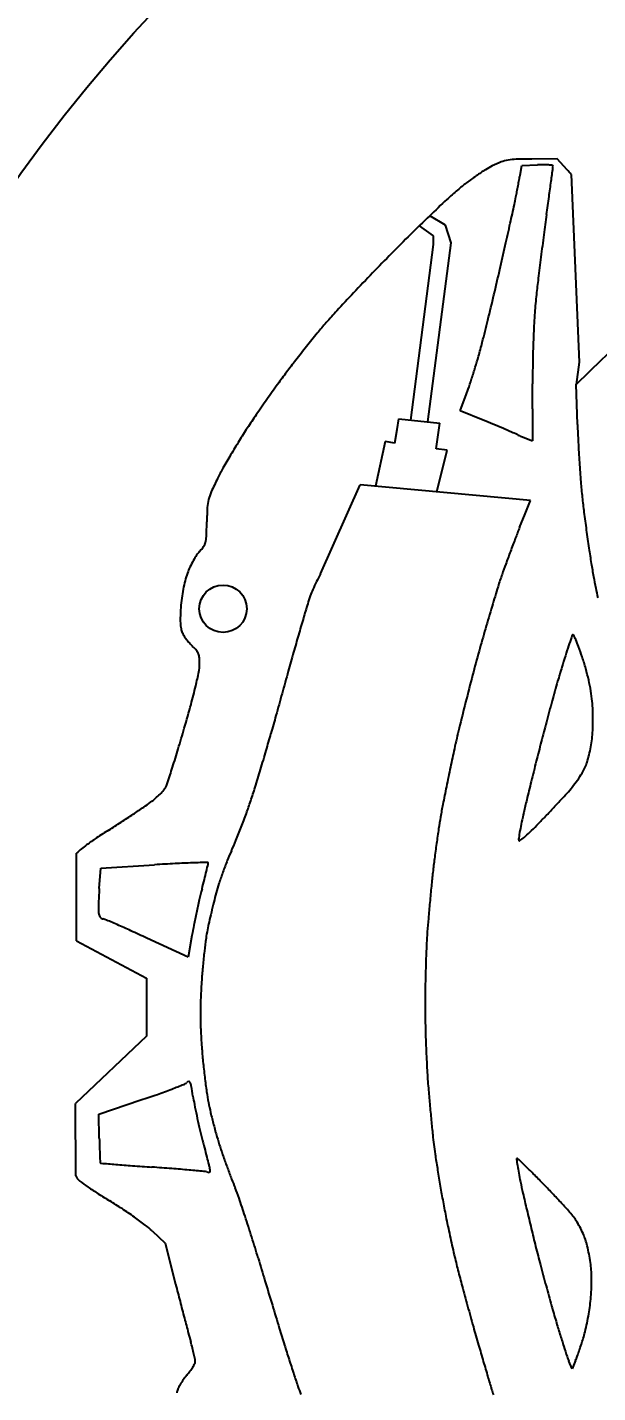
# Model space of a CAD drawing. Header units: metres. Extents: x 26.3 to 44.2, y 14.4 to 19.6.
# Drawn here: x 27.3383 to 27.3839, y 18.7106 to 18.8198 of the extents above; entities that cross this region are included whole.
import ezdxf

# ---------------------------------------------------------------- set-up
doc = ezdxf.new("R2010")
doc.units = ezdxf.units.M
doc.header["$MEASUREMENT"] = 0
for name, color, linetype in [('Brakes', 11, 'Continuous'), ('Spokes', 50, 'Continuous'), ('Tyres', 190, 'Continuous')]:
    doc.layers.add(name, color=color, linetype=linetype)
doc.layers.add('Dimensions', color=7, linetype='Continuous', plot=False)
doc.styles.get("Standard").update_dxf_attribs({"font": 'arial.ttf'})
doc.dimstyles.new('Annotative', dxfattribs={"dimscale": 0, "dimtxt": 0.18, "dimasz": 0.18, "dimexe": 0.18, "dimexo": 0.0625, "dimgap": 0.09, "dimtad": 0, "dimtih": 1, "dimtoh": 1, "dimdec": 4, "dimzin": 0, "dimdsep": 46, "dimtxsty": 'Standard', "dimcen": 0.09, "dimadec": 0, "dimazin": 0, "dimtfac": 1, "dimtdec": 4, "dimtofl": 0, "dimtmove": 0, "dimatfit": 3, "dimfxl": 1, "dimtolj": 1, "dimtzin": 0, "dimarcsym": 0})

# ---------------------------------------------------------------- blocks, each defined once
blk = doc.blocks.new('*D72')
at = {"layer": 'Defpoints', "color": 0, "transparency": 16777216}
for p in [(27.18578403285139, 18.73875993743904), (29.12889654856124, 18.73875993743904), (29.12889654856124, 18.1261145867744)]:
    blk.add_point(p, dxfattribs=at)
at = {"layer": 'Dimensions', "color": 0, "lineweight": -2, "transparency": 16777216}
for p, q in [((27.18578403285139, 18.73094743743904), (27.18578403285139, 18.1036145867744)), ((29.12889654856124, 18.73094743743904), (29.12889654856124, 18.1036145867744)), ((27.20828403285139, 18.1261145867744), (28.10261740530386, 18.1261145867744)), ((29.10639654856124, 18.1261145867744), (28.21206317610877, 18.1261145867744))]:
    blk.add_line(p, q, dxfattribs=at)
at = {"layer": 'Dimensions', "color": 0, "transparency": 16777216}
for points in [[(27.20828403285139, 18.1298645867744), (27.20828403285139, 18.1223645867744), (27.18578403285139, 18.1261145867744)], [(29.10639654856124, 18.1298645867744), (29.10639654856124, 18.1223645867744), (29.12889654856124, 18.1261145867744)]]:
    blk.add_solid(points, dxfattribs=at)
at = {"layer": 'Dimensions', "color": 0, "transparency": 16777216, "insert": (28.15734029070632, 18.1261145867744), "char_height": 0.0225, "attachment_point": 5}
blk.add_mtext('\\A1;1.9431', dxfattribs=at)
blk = doc.blocks.new('*D77')
at = {"layer": 'Defpoints', "color": 0, "transparency": 16777216}
for p in [(27.20080377154184, 18.82409026815616), (27.67056379436095, 18.65342960672193)]:
    blk.add_point(p, dxfattribs=at)
at = {"layer": 'Dimensions', "color": 0, "lineweight": -2, "transparency": 16777216}
for p, q in [((26.95408757869179, 18.8973724063151), (26.99908757869181, 18.8973724063151)), ((26.99908757869181, 18.8973724063151), (27.15850840906468, 18.83945588929317)), ((27.43568378295138, 18.71625993743904), (27.43568378295139, 18.76125993743904)), ((27.41318378295139, 18.73875993743904), (27.45818378295139, 18.73875993743904))]:
    blk.add_line(p, q, dxfattribs=at)
at = {"layer": 'Dimensions', "color": 0, "transparency": 16777216}
blk.add_solid([(27.16106934592085, 18.84650511637269), (27.15594747220851, 18.83240666221364), (27.20080377154184, 18.82409026815616)], dxfattribs=at)
at = {"layer": 'Dimensions', "color": 0, "transparency": 16777216, "insert": (26.81365442725932, 18.8973724063151), "char_height": 0.045, "attachment_point": 5}
blk.add_mtext('\\A1;∅0.4998', dxfattribs=at)
blk = doc.blocks.new('*D79')
at = {"layer": 'Defpoints', "color": 0, "transparency": 16777216}
for p in [(27.31355544440257, 18.93568948782264), (27.55781212150021, 18.54183038705545)]:
    blk.add_point(p, dxfattribs=at)
at = {"layer": 'Dimensions', "color": 0, "lineweight": -2, "transparency": 16777216}
for p, q in [((27.20318339643154, 19.04110063291442), (27.24818339643155, 19.04110063291442)), ((27.24818339643155, 19.04110063291442), (27.28983866826653, 18.97393232414152)), ((27.4356837829514, 18.71625993743904), (27.4356837829514, 18.76125993743904)), ((27.4131837829514, 18.73875993743904), (27.45818378295139, 18.73875993743904))]:
    blk.add_line(p, q, dxfattribs=at)
at = {"layer": 'Dimensions', "color": 0, "transparency": 16777216}
blk.add_solid([(27.29621247431968, 18.97788512016419), (27.28346486221339, 18.96997952811885), (27.31355544440257, 18.93568948782264)], dxfattribs=at)
at = {"layer": 'Dimensions', "color": 0, "transparency": 16777216, "insert": (27.06262746191586, 19.04110063291442), "char_height": 0.045, "attachment_point": 5}
blk.add_mtext('\\A1;∅0.4635', dxfattribs=at)
blk = doc.blocks.new('*D61')
at = {"layer": 'Defpoints', "color": 0, "transparency": 16777216}
for p in [(27.75440228305155, 18.9372546215359), (27.88845768208258, 18.74827991344561), (26.97070057599625, 18.09723884920339)]:
    blk.add_point(p, dxfattribs=at)
at = {"layer": 'Dimensions', "color": 0, "lineweight": -2, "transparency": 16777216}
for p, q in [((27.74165821179763, 18.92821419716118), (26.79994225175393, 18.26017713509449)), ((27.87571361082865, 18.7392394890709), (26.93399765078496, 18.07120242700421)), ((26.81060875476604, 18.32291648250497), (26.78457233256686, 18.35961940771626)), ((26.99673699819543, 18.0605359239921), (27.02277342039462, 18.0238329987808))]:
    blk.add_line(p, q, dxfattribs=at)
at = {"layer": 'Dimensions', "color": 0, "transparency": 16777216}
for points in [[(26.81672590896792, 18.32725588620483), (26.80449160056416, 18.3185770788051), (26.83664517696522, 18.28621355729367)], [(27.00285415239732, 18.06487532769196), (26.99061984399355, 18.05619652029223), (26.97070057599625, 18.09723884920339)]]:
    blk.add_solid(points, dxfattribs=at)
at = {"layer": 'Dimensions', "color": 0, "transparency": 16777216, "insert": (26.90367287648074, 18.19172620324853), "char_height": 0.045, "attachment_point": 5}
blk.add_mtext('\\A1;0.2317', dxfattribs=at)
blk = doc.blocks.new('*D63')
at = {"layer": 'Defpoints', "color": 0, "transparency": 16777216}
for p in [(27.55045993751236, 18.77366952548158), (27.32090762839042, 18.70362855620799)]:
    blk.add_point(p, dxfattribs=at)
at = {"layer": 'Dimensions', "color": 0, "lineweight": -2, "transparency": 16777216}
for p, q in [((27.43568378295139, 18.71614904084478), (27.43568378295139, 18.76114904084478)), ((27.41318378295139, 18.73864904084478), (27.45818378295139, 18.73864904084478)), ((26.59486263843504, 18.48209780782554), (27.27786657043005, 18.69049587446919)), ((26.54986263843504, 18.48209780782554), (26.59486263843504, 18.48209780782554))]:
    blk.add_line(p, q, dxfattribs=at)
at = {"layer": 'Dimensions', "color": 0, "transparency": 16777216}
blk.add_solid([(27.27567779014025, 18.69766938412926), (27.28005535071985, 18.68332236480913), (27.32090762839042, 18.70362855620799)], dxfattribs=at)
at = {"layer": 'Dimensions', "color": 0, "transparency": 16777216, "insert": (26.40955227008579, 18.48209780782554), "char_height": 0.045, "attachment_point": 5}
blk.add_mtext('\\A1;∅0.2400', dxfattribs=at)

msp = doc.modelspace()

# ---------------------------------------------------------------- linework, layer by layer
at = {"layer": 'Brakes'}
for p, q in [((27.38071650300656, 18.80925788493125), (27.37868110936897, 18.80925241049533)), ((27.38151439743119, 18.80839251823755), (27.38071650300656, 18.80925788493125)), ((27.37773384134258, 18.80796063627761), (27.37786937206143, 18.80874091248764)), ((27.37786937206143, 18.80874091248764), (27.3791215380896, 18.80879185692019)), ((27.38233183872795, 18.78803084673585), (27.38223176374369, 18.7912492493754)), ((27.37295394142525, 18.7891155249486), (27.37338499125454, 18.79025848305112)), ((27.37479982857832, 18.78837012239162), (27.37295394142525, 18.7891155249486)), ((27.34408879847099, 18.75091377558875), (27.34422090638639, 18.75256102536548)), ((27.34422090638639, 18.75256102536548), (27.34851269608651, 18.75282111743549)), ((27.35119291719858, 18.74542167635741), (27.34789769004319, 18.7469539629797)), ((27.35149579841079, 18.74717070637137), (27.35119291719858, 18.74542167635741)), ((27.34404751167305, 18.73288118450795), (27.34741718172895, 18.73400994514972)), ((27.34408777982829, 18.73094779451214), (27.34404751167305, 18.73288118450795)), ((27.34831778690146, 18.72353880647692), (27.34934277511141, 18.72256373995766)), ((27.34934277511141, 18.72256373995766), (27.35019028993807, 18.7192692404042)), ((27.38189902625737, 18.71252036358317), (27.38164543341474, 18.71312048555545)), ((27.38217509687567, 18.71318109582097), (27.38189902625737, 18.71252036358317))]:
    msp.add_line(p, q, dxfattribs=at)
at = {"layer": 'Brakes', "linetype": 'ByBlock'}
for p, q in [((27.38183786670364, 18.80802671687989), (27.38245444067786, 18.79300668472884)), ((27.37178715759461, 18.80397868017674), (27.37050918459505, 18.8047148532601)), ((27.37050918459505, 18.8047148532601), (27.37050918458827, 18.80471485325358)), ((27.37081275643826, 18.8031195279846), (27.36968813963184, 18.80392051559184)), ((27.37221810813602, 18.80255279466773), (27.37178715759461, 18.80397868017674)), ((27.36898956235901, 18.78837838150525), (27.37081275643826, 18.80242514513479)), ((27.37036668405537, 18.78823670657123), (27.37221810813602, 18.80255279466773)), ((27.37081275643826, 18.80242514513479), (27.37081275643826, 18.8031195279846)), ((27.38245444067786, 18.79300668472884), (27.38223291020904, 18.79121237915118)), ((27.36790809567428, 18.78763173333981), (27.36805186254563, 18.78847484978366)), ((27.36805186254563, 18.78847484978366), (27.37132765743097, 18.78813784396529)), ((27.37872289216597, 18.78926537405359), (27.37872289216597, 18.78671188291577)), ((27.36772063196111, 18.78653235809633), (27.36790809567428, 18.78763173333981)), ((27.37102588380415, 18.78608754116964), (27.37132765743097, 18.78813784396529)), ((27.36694992383106, 18.7866624525149), (27.36617089376156, 18.78309472249422)), ((27.36772063196111, 18.78653235809633), (27.36694992383106, 18.7866624525149)), ((27.37190012083652, 18.78597219252528), (27.37102588380415, 18.78608754116964)), ((27.37784310870615, 18.78705894067342), (27.37872289216597, 18.78671188291577)), ((27.37108846798507, 18.78264560089102), (27.37190012083652, 18.78597219252528)), ((27.36179041880592, 18.77608485895195), (27.36495412092147, 18.78320820008052)), ((27.37856765721964, 18.78193858656739), (27.36495412092147, 18.78320820008052)), ((27.37813903708627, 18.78087780186409), (27.37856765721964, 18.78193858656739)), ((27.37769761496483, 18.77978533373749), (27.37813903708627, 18.78087780186409)), ((27.34226169164603, 18.74672406946414), (27.34226169164603, 18.75375346634235)), ((27.34226169164603, 18.74672406946414), (27.34786877538842, 18.74375978511746)), ((27.34786877538842, 18.74375978511746), (27.34786877538842, 18.73910454449436)), ((27.34786877538842, 18.73910454449436), (27.34219530933863, 18.73373577922445)), ((27.34222153211869, 18.7279414089261), (27.34219530933863, 18.73373577922445))]:
    msp.add_line(p, q, dxfattribs=at)
msp.add_circle((27.35398042081952, 18.77329138823782), 0.001896903975226521, dxfattribs=at)
msp.add_arc((27.43568378295139, 18.73864904084478), 0.07496599449637159, 224.8385193297598, 135.4796601216781, dxfattribs=at)
at = {"layer": 'Brakes'}
for centre, radius, start, end in [((27.38003186301961, 18.79935831545367), 0.01037687558170309, 111.445041544027, 115.7905201901024), ((27.3772551906189, 18.80642715868618), 0.002782242327476687, 99.87588499021722, 111.4448380266648), ((27.37755495174264, 18.80470542451553), 0.004529876524184104, 91.56955713520037, 99.87609782559973), ((27.37881733926986, 18.7586364004189), 0.05061619340332549, 90.15420772023445, 91.569624661398), ((27.38743445021728, 18.78888697796751), 0.02315397536904928, 124.750642719318, 127.1379569103705), ((27.38613683368214, 18.79075744371523), 0.02087747569066928, 122.3326276910564, 124.7506490446072), ((27.37789936772722, 18.80377141866388), 0.005475547586617521, 115.7903451950635, 122.3326622832241), ((27.32904287224975, 18.81641803031765), 0.04942001603750021, 349.7142915793253, 350.1463012450684), ((27.37953449945686, 18.7986421821427), 0.01015807241457802, 89.62132785581424, 92.32991701291864), ((27.37956759272243, 18.80364783248335), 0.005152312682348438, 85.12017463158242, 89.62143974508318), ((27.37954020100288, 18.80332733152426), 0.005473982031683113, 81.79466085917151, 85.11987455154663), ((26.09619125625763, 18.97880267988912), 1.295409373887863, 352.4003479127093, 352.448476366805), ((27.38031275521942, 18.80868495111554), 6.094889836680142e-05, 359.9995869302486, 81.79448642506327), ((27.37944538385551, 18.80868494948269), 0.0009283202622776003, 352.4487027860167, 7.365957626328437e-05), ((27.37288208975636, 18.80043325913733), 0.01174165836742743, 40.29406987556784, 42.67703005890879), ((27.38651778701646, 18.79034150644425), 0.02144466693860527, 129.9674540565888, 133.0603216465834), ((27.38460028353397, 18.79262926791504), 0.01845959203998595, 127.1379671309838, 129.9673181588614), ((27.24845287680255, 18.83106465910021), 0.1313301953284353, 349.2856517432957, 349.4990211646541), ((27.2538722703706, 18.83005938789989), 0.125818353869931, 349.4993570760506, 349.7143307777396), ((27.01810300049089, 18.85579917034017), 0.3653281260839212, 352.2053003292557, 352.4003351155473), ((27.46615216734739, 18.70512358491712), 0.1380796903238388, 133.0601645677692, 133.8414467907335), ((27.35217551843128, 18.81114514827809), 0.02571174574644974, 347.5921229920698, 348.9717886963602), ((27.30044190978294, 18.8212275819834), 0.07841868772946983, 348.9717877780575, 349.2857684532403), ((26.72037346352155, 18.89655614567413), 0.665834379299421, 352.0807549454768, 352.205201366326), ((27.47777651400856, 18.69301947777923), 0.1548616700908114, 133.8414749717834, 134.6378831013252), ((26.70770513223656, 18.95293460511381), 0.685595317864843, 347.4641926934271, 347.5920768599857), ((27.61355492426204, 18.77231134179067), 0.2359471314350942, 172.0807951075998, 172.4768231414493), ((26.75757581679292, 18.94184640998473), 0.6345068333599881, 347.299359573051, 347.4641422064586), ((27.47661935531788, 18.69419166025672), 0.1532145429099622, 134.6379629164092, 135.4407880951904), ((27.73172945265506, 18.75670448888413), 0.3551477732895796, 172.4767836543938, 172.768304423366), ((27.50825171909817, 18.66304223874634), 0.1976092824492199, 135.4407757301288, 136.0687359020751), ((26.52092366569235, 18.9951815658249), 0.8770947132485805, 347.1700677623811, 347.2993270273325), ((27.70928729411814, 18.75955162366893), 0.3325257341259184, 172.7682047699489, 173.0627049144398), ((27.14493465979065, 18.85306704075603), 0.2371054485018781, 346.6708710959977, 347.170031137723), ((27.52005707359708, 18.65166884941512), 0.2140019753224568, 136.0686531523574, 136.6601734666025), ((27.49166903956742, 18.78602996460487), 0.1133025436273039, 173.0626548493402, 173.7199502298024), ((27.50320352569213, 18.66757300336877), 0.1908290559991402, 136.660182451499, 137.2480358600543), ((27.13524034232282, 18.85536367355501), 0.2470680944024391, 346.1868847563246, 346.6709187819417), ((27.41485744879542, 18.79448300461733), 0.03602722827774509, 173.7200007673745, 176.0365048330228), ((27.3889820381574, 18.77316552370394), 0.03527736502350336, 137.24803779845, 139.3000885982741), ((27.44320494665251, 18.7925188278147), 0.06444269282200442, 176.0364381446045, 177.5352743676384), ((27.39999880557782, 18.76368960474209), 0.04980878630866239, 139.3000592052447, 140.5779710274091), ((27.161253692319, 18.84896750383007), 0.2202799372236794, 345.7093597612767, 346.1869766878026), ((27.44903001784712, 18.72338349005104), 0.1132803756859501, 140.5780326946801, 141.2694760639232), ((27.46024975409045, 18.79178508170047), 0.08150328612802264, 177.5352271890204, 178.8727246814413), ((27.45100980889456, 18.72179566644323), 0.1158182402215032, 141.2694839883085, 141.9581771851099), ((27.33887072765575, 18.80372439186789), 0.03699122938318801, 343.9222208484884, 345.7093545790692), ((27.40945560441478, 18.75431020861481), 0.06305511519489042, 141.9581515831099, 143.0437838931127), ((27.30440160451981, 18.81388812103841), 0.07292863011270537, 342.2677167569965, 343.0283727327379), ((27.31790251107332, 18.80976780563349), 0.05881298358829205, 343.0283573280403, 343.9221669568972), ((27.50353167406859, 18.79093358624258), 0.1247935811315109, 178.8728035211344, 179.8447632976182), ((27.40544189990939, 18.75732994252524), 0.05803230554825596, 143.0437812841645, 144.251106781741), ((27.31114559505401, 18.81173176863849), 0.06584828661933168, 341.5007757787671, 342.26761962995), ((27.45964942845834, 18.71830734417698), 0.1248246653897477, 144.2509758144635, 144.931876854756), ((27.35812993960439, 18.7960117688253), 0.01630389211348697, 339.336548667406, 341.5006605279198), ((27.18180164447837, 18.79180551330811), 0.1969376299701826, 359.2609675745063, 359.8446957137899), ((27.46079175387766, 18.71750555951876), 0.1262202892625522, 144.9319162384094, 145.6114421921239), ((27.41051985525231, 18.75191244641243), 0.06530151008055744, 145.6112567143098, 146.7239320102763), ((27.34480040548945, 18.71408042149343), 0.080118194220828, 67.41559137097843, 68.01032022737152), ((27.3934764322357, 18.76309781671474), 0.04491546640092366, 146.7240618701726, 148.2694202140122), ((27.34158822420335, 18.70635826398453), 0.08848179542898074, 66.86335725014182, 67.41545831345206), ((27.34532240402386, 18.71509644553517), 0.07897916865662949, 66.31337158332686, 66.86363919242018), ((27.37090275220861, 18.7734072193574), 0.01530420845260648, 64.45681331616291, 66.31315597485678), ((27.38272315082782, 18.79814109125338), 0.01210904094411902, 244.4565824087015, 246.2336326919348), ((27.45315707083646, 18.79023316078058), 0.07085946436698629, 181.7810411739248, 182.9317599397472), ((27.4089743881232, 18.75351448358469), 0.06313707199861357, 148.2692889681571, 149.4665306858408), ((27.50036201257425, 18.79265070795743), 0.1181262715240165, 182.931766560678, 183.7164864902327), ((27.40478361077546, 18.75598620205489), 0.05827168332356208, 149.4664149771125, 150.6774073025101), ((27.49530235422745, 18.79232215827953), 0.1130559571880484, 183.7165399705144, 184.5074477712472), ((27.36970517152947, 18.77568947684998), 0.01803841428432276, 150.6773541099013, 153.578428242002), ((27.38593260436295, 18.7676264832542), 0.03615860860144581, 153.5784148359622, 155.4821952075061), ((27.42676679919236, 18.78691929141016), 0.04430776976196161, 184.5073992628054, 186.0992796000445), ((27.35609318440204, 18.78120745567091), 0.003371541947501819, 166.018095636517, 176.8695919421662), ((27.35623240643809, 18.78117279242412), 0.003515014300221974, 155.4822156262261, 166.01812735693), ((27.44588302241463, 18.78896200794254), 0.06353282323691836, 186.0993017601255, 187.1796629761454), ((27.38429426523054, 18.77966514444268), 0.03161476562718291, 176.8696207963428, 178.9638378392196), ((27.51684136750429, 18.79790046385701), 0.1350519306977588, 187.1796291409175, 187.7942967897177), ((27.29657986129085, 18.78125167989582), 0.05611398537979932, 357.7843733931294, 358.9637393083796), ((27.45229635812093, 18.75027841758319), 0.08022238204770644, 158.4191352681219, 159.0897231578767), ((27.51804643826381, 18.79806538574437), 0.136268234427711, 187.7942842626179, 188.4078060041505), ((27.35162429903458, 18.77883413133454), 0.0009882253118942317, 324.6781545808655, 346.2677438285351), ((27.35022440761199, 18.77917620368148), 0.002429304589874416, 346.2681894756987, 357.7845639899439), ((27.51703486905128, 18.72554385034852), 0.1495251497685212, 159.0897131795725, 159.510492911548), ((27.35764437412746, 18.77374878419567), 0.006929274909189581, 146.4741271181476, 150.7758473660615), ((27.35359340710626, 18.7764326997553), 0.002069878183471898, 135.8951650379859, 146.4743005243127), ((27.3497331371524, 18.78017421325888), 0.00330605033299934, 315.8949167248833, 324.678411209505), ((27.5144116957153, 18.7265237990588), 0.1467249108927978, 159.5103948430965, 159.9325496691879), ((27.45215675898988, 18.78832661646834), 0.06966272818540221, 188.4079238341756, 189.4215941553857), ((27.35678583614056, 18.77408740391939), 0.006010148922903229, 154.9845909018041, 160.0500878893156), ((27.35831221428677, 18.77337514327554), 0.00769453173866209, 150.7756645814476, 154.9845976635062), ((27.43811900607191, 18.75439405400606), 0.0655009882853336, 159.9327395049328, 160.7041669669897), ((27.46594141971434, 18.79061397285528), 0.0836358763821959, 189.4215823932584, 190.1506114328896), ((27.36073344568588, 18.7729490991779), 0.01012170931321944, 165.2011190109094, 169.1238924975187), ((27.35775118457657, 18.77373702000602), 0.007037118488858502, 160.0502316546929, 165.20140055028), ((27.3745813288685, 18.76886254100383), 0.01468850091972096, 153.3115159969547, 155.9985649259879), ((27.37504864509139, 18.7686275852695), 0.01521155794163308, 150.6438176500689, 153.3113886725523), ((27.40275823662022, 18.76677427361796), 0.02803561955837354, 160.7040536739245, 162.7968957328057), ((27.43435471291236, 18.78495866200645), 0.05154689716216003, 190.1505349564349, 191.1981236928318), ((27.36333994803122, 18.77254394705213), 0.01276088854704208, 172.8435142074547, 176.2418215846346), ((27.36190417800698, 18.77272419633619), 0.0113138483380843, 169.1240835031694, 172.8433989601533), ((27.37915385944183, 18.76810188789944), 0.01922722601550227, 161.1247533545709, 163.1263878119576), ((27.36681592052139, 18.77232012911792), 0.006188119612837425, 155.9983323932908, 161.1245328856641), ((27.54118326087631, 18.7239164223899), 0.1729434618312626, 162.7969179747402, 163.3421435840619), ((27.46186380163942, 18.79040475738275), 0.07958989838237059, 191.1981839325095, 191.7709113522528), ((27.37519559544085, 18.77176515449409), 0.02464208770155767, 176.2417454646804, 178.1569841966016), ((27.52590164958766, 18.72358974896648), 0.1725772975024067, 163.1262082982709, 163.5247573388438), ((27.56126689182787, 18.71790692193581), 0.1939069140246903, 163.3420810504536, 163.8962447498566), ((27.35548954628964, 18.77239923323658), 0.004925839858729649, 178.1567700097181, 184.4737483766673), ((27.35299966217883, 18.77220443307447), 0.002428347118356919, 184.4739867578692, 194.0089164762813), ((27.54263678716734, 18.71864006700851), 0.1900290647819527, 163.5246494789265, 163.9461167579984), ((27.35211694168151, 18.77198420199731), 0.0015185684619129, 194.0089815414967, 207.5624041557273), ((27.35272066214081, 18.77229931158863), 0.00219957686679258, 207.5623210786049, 214.6660969630717), ((27.35560079157193, 18.77429109219042), 0.00570133863848054, 214.6661361951096, 218.1547213365025), ((27.35585614124807, 18.77449170049091), 0.006026064903678634, 218.1546799863457, 221.6015633493333), ((27.56092353924314, 18.71337849513757), 0.2090577126487672, 163.946297583787, 164.3386586986687), ((27.55614994702539, 18.71938388077857), 0.1885810778059842, 163.8961470487133, 164.4619990175214), ((27.4796569962661, 18.7379585180154), 0.1032412411810106, 161.3327669317488, 161.7258155937698), ((27.38281562297451, 18.77067579964711), 0.001022494865231063, 150.7845660004885, 161.3328274523122), ((27.38196806182029, 18.77114978488856), 5.140170840134665e-05, 30.05424284567368, 150.7842298342553), ((27.37857844607376, 18.76918847702636), 0.003967550765759924, 24.38648706042075, 30.05463389101569), ((27.37495573535656, 18.76754615329855), 0.007945145537392369, 19.99737751625888, 24.38661424382706), ((27.35421036285279, 18.77303041068331), 0.003825166353574857, 221.6013497819498, 226.4464756813511), ((27.34927373797397, 18.76783799799969), 0.003339428168894699, 39.17555216346351, 46.44669618096804), ((27.35111268597543, 18.76933650646328), 0.0009672440766665601, 20.8839539070356, 39.1753121521971), ((27.35092096499748, 18.76926335175412), 0.001172447743386163, 4.746168723596433, 20.88418687624196), ((28.99160143346188, 18.31227112866205), 1.694899681515526, 164.3385503720364, 164.3919500376209), ((27.51296559206141, 18.73139069524101), 0.1437586268781953, 164.4619539917721, 165.2517158904309), ((27.44589843205414, 18.74910636232234), 0.06768965766749441, 161.725926726306, 162.4357045737792), ((27.35393498441593, 18.75989632937829), 0.0303145839773528, 18.37590889054983, 19.99735239706199), ((27.34901180267516, 18.76885427026843), 0.003098563168211742, 348.5973301631905, 359.9998565970346), ((27.34599372938066, 18.76885426586026), 0.006116636462701928, 359.9999686471957, 4.746130785456982), ((27.43750179915147, 18.75131098339713), 0.05901730737196045, 162.9331511910258, 164.0875367939532), ((27.48505290526568, 18.73671264528925), 0.1087588309531687, 162.4356864567847, 162.9332422243758), ((27.36233678697065, 18.7626873093653), 0.02146134414910672, 15.72920250724829, 18.37592066927816), ((27.32116074352144, 18.77447129926032), 0.0315104006779367, 346.520214168184, 348.59747306498), ((30.43411855613946, 17.90928993335172), 3.192647822219048, 164.3918688233513, 164.4251003750462), ((27.60000482817957, 18.70847798221055), 0.2337631881095601, 165.2517201919194, 165.8003835283179), ((27.57594126350925, 18.71184298491422), 0.2029728845335002, 164.0875584549775, 164.5477575376604), ((27.36578443573012, 18.76365828639259), 0.01787957386667478, 12.6941084723176, 15.72923223894202), ((27.36774092793371, 18.76409900750223), 0.01587405726518438, 9.477213139181679, 12.69404529969362), ((27.30608746648663, 18.7780844793449), 0.04701068296217736, 344.6603979765414, 346.5201781561514), ((30.3910854008903, 17.92129328386544), 3.147971958436684, 164.4252511017496, 164.4584826535874), ((27.37196809255513, 18.76480464650265), 0.01158840129029907, 5.404685451765044, 9.477299091687366), ((27.22393449574889, 18.80061994960226), 0.1321984638979121, 343.800541845552, 344.6604328694382), ((27.58904651260389, 18.7112509201554), 0.2224594778742459, 165.8004174519272, 166.353893606077), ((27.59358444062309, 18.7069652535669), 0.2212779101104922, 164.5475881482546, 165.0029744044341), ((27.36989177003692, 18.76460819103698), 0.01367399711630525, 2.280254344556493, 5.404743386263397), ((28.7203096731035, 18.38594487936199), 1.413788393251433, 164.4584997155955, 164.5190040573666), ((27.53717579486006, 18.72207665991461), 0.1628802224969425, 165.0029383270548, 165.5758949283684), ((27.36562467030636, 18.76440652966767), 0.01794505603335406, 357.2962742578189, 359.8073331965228), ((27.36489014687583, 18.76440903492714), 0.01867958373543133, 359.8072249517028, 2.280243990863998), ((27.16484525533042, 18.81778645985113), 0.1937307920462086, 343.2910388112488, 343.8005120434119), ((27.25038404172438, 18.7930663988738), 0.1114752867183405, 343.7920066710207, 344.5189730832419), ((27.45479162517913, 18.74384483264839), 0.08430471708408376, 166.3537981824101, 167.4958082076243), ((27.373252376526, 18.76404631573032), 0.01030884910492842, 353.4933480111235, 357.2962927780644), ((27.23216159813954, 18.79757922090922), 0.1234469211024877, 342.5768583486849, 343.2909906331138), ((27.52509258552554, 18.7282543116705), 0.1563136704854873, 167.4958879507038, 168.0486765594341), ((27.68795076782989, 18.68329663622973), 0.3185625359145287, 165.5759004384921, 165.8637542834588), ((27.37236639952604, 18.76430554637668), 0.01122399218565511, 346.1005718110338, 349.4876516761794), ((27.3745779923961, 18.76389512458582), 0.008974639152464662, 349.4878666515573, 353.4933504927399), ((27.19341258660563, 18.80962612394683), 0.1708046318403143, 343.2641732781246, 343.7922102478036), ((27.74734749226604, 18.66833719640222), 0.3798141131488749, 165.8637452096231, 166.1160757206629), ((27.37942740392733, 18.76216212244963), 0.003843142850069737, 335.4007699846621, 342.6110121227049), ((27.37339917355601, 18.76404993374613), 0.01016005609152928, 342.6112772698605, 346.1007789313667), ((27.18398653825043, 18.81269765552135), 0.1739385388269654, 342.1501467317605, 342.576885204293), ((27.20326139881348, 18.80666449498094), 0.1605201606326769, 342.7309094671195, 343.2642176201356), ((27.56312309319096, 18.72020457644484), 0.1951867685158508, 168.0487155086274, 168.5167067851738), ((27.37249958600988, 18.76652717597556), 0.01203011353245447, 324.8284148330061, 327.9265526730654), ((27.37956795581464, 18.76209775022777), 0.003688551079785521, 327.9266725844443, 335.4011206522591), ((27.34438145145786, 18.7630584736262), 0.006466767041227091, 314.8874883380925, 318.8109491725923), ((27.34836170019885, 18.75957538354411), 0.001177693723557513, 318.8105477863725, 332.6555927624736), ((27.34739102218974, 18.76007734667138), 0.002270480426658048, 332.6554645268355, 342.1498987097252), ((27.30293752563943, 18.77567784012334), 0.056138634306006, 341.5632097506755, 342.7308876332528), ((27.54475186206202, 18.72393667666705), 0.1764402833716553, 168.5167097282042, 168.9885971013315), ((27.7101507586482, 18.67753110952792), 0.3414979934298598, 166.1160312620213, 166.3695076872651), ((27.37429205551838, 18.76503905385904), 0.009702800013328275, 317.9461803444706, 321.7786815306305), ((27.37157627089151, 18.76717779390625), 0.01315963312024483, 321.7787103280667, 324.8284992294365), ((27.33987090264126, 18.76882658989503), 0.01379681204734621, 304.3565737376946, 307.0530178784813), ((27.34377532112798, 18.76365517696049), 0.007316997585657939, 307.0531960506891, 310.9947570215137), ((27.34369454529871, 18.7637481696903), 0.007440173805665869, 310.9944862874828, 314.8870163966143), ((27.31998868968234, 18.76999342622171), 0.03816491024519651, 339.9835946743318, 341.5633288878626), ((27.45412689529457, 18.73961396410587), 0.07805445215576413, 166.3694481402948, 167.1278123099342), ((27.28160838858259, 18.85038224418568), 0.1356967131756065, 316.7031093036189, 317.0982206076259), ((27.34528912875451, 18.79120271455823), 0.04876309829754758, 317.098262394404, 317.9462360617202), ((27.29634449804062, 18.83272191462025), 0.09110960661709025, 302.8940523630597, 303.6297276451422), ((27.30184975718761, 18.82444518439179), 0.0811691769709477, 303.6297155247344, 304.3566819370909), ((27.29753708761898, 18.77817242061206), 0.06205989684173953, 338.8860462758466, 339.9835958376449), ((27.41631050905204, 18.74896289557765), 0.04558389874585646, 170.3095600825445, 171.5024474395038), ((27.41491508901061, 18.7492012004184), 0.04416827651917258, 168.9885900129801, 170.3095868760795), ((27.41836346829653, 18.74778663813982), 0.04136909661014303, 167.1278454758837, 168.2249366819896), ((27.31320354917398, 18.82012537542556), 0.09195071015865268, 315.7646583701114, 316.3117174339433), ((27.27574882026217, 18.85590336135294), 0.1437476308670516, 316.3116824262083, 316.7031268112549), ((27.36631804239737, 18.72141787636254), 0.04036273092632631, 122.1331922772631, 123.7951991138461), ((27.29851977110902, 18.8293585079909), 0.08710407081443515, 302.133231846406, 302.8941170028033), ((27.30030646141701, 18.77710299571375), 0.05909121012114153, 337.7791343814011, 338.8860802338178), ((27.4838430453028, 18.73887287761932), 0.1138660480592006, 171.5023668598314, 172.1044295259195), ((27.41339543873687, 18.74910905569171), 0.03623956193889737, 169.7825940621974, 170.7169684574505), ((27.40322933111217, 18.75094149953049), 0.02590962512158348, 168.2250428532367, 169.7827765183242), ((27.36197306976747, 18.77264058702462), 0.02388257320462108, 313.8355600989453, 315.7645488508033), ((27.35298164040804, 18.7411153364655), 0.01657225477247841, 126.7074653116861, 130.3053664018535), ((27.3544732644555, 18.7391146587125), 0.01906778152437757, 123.7952940287551, 126.7073671811021), ((27.33417774509058, 18.76326603524884), 0.02250261445803649, 335.5030836931522, 337.7790264190641), ((27.48844201697922, 18.73823524053294), 0.1185090127920168, 172.104506426746, 172.7022146435208), ((27.37808116352441, 18.75488125308518), 0.0004566568509931264, 170.7171544494689, 192.0086794419824), ((27.37768917457059, 18.75479787167317), 5.589782141809807e-05, 192.0091581064625, 305.0181597399978), ((27.37457727051913, 18.75923922817735), 0.00547895917296534, 305.0175982265205, 309.4629639610429), ((27.37299466900637, 18.76116163519519), 0.007968994572360609, 309.4628385646111, 313.8355801365717), ((27.37050163808898, 18.7467146926951), 0.0174144513521267, 155.5032281564825, 158.2890409266277), ((27.44013111017699, 18.74442217290586), 0.06980355264394804, 172.7022638731866, 173.5908023699977), ((27.35819630339424, 18.59303038470809), 0.1600838858725318, 92.87807045208265, 93.46798649510606), ((27.35420327853092, 18.67245762107867), 0.08055634268776375, 91.89197810556995, 92.87814697594584), ((27.3649797058795, 18.34622207757646), 0.4069698246865635, 91.72098016948104, 91.89195074393824), ((27.27235706102993, 18.77171082477252), 0.08261143606669613, 345.9410285651224, 346.4124575740259), ((27.14289946090964, 18.80299977678278), 0.2157965281256939, 346.4125464362547, 346.5686201155632), ((27.35275884802713, 18.7529629835937), 4.536733068370907e-05, 359.8703502685054, 91.72198135188579), ((27.35241961064254, 18.75296375752721), 0.0003846055980887785, 346.5685964597051, 359.8694116141053), ((27.38320020567911, 18.74163474167474), 0.03109106218010434, 160.063816498364, 161.8463668446485), ((27.38387062770081, 18.74139156341795), 0.0318042251009483, 158.2890411476637, 160.0637997371497), ((27.46565265090681, 18.74155512588749), 0.09548562810137123, 173.5906837167532, 174.2539378088809), ((27.21058693575736, 18.78717940840052), 0.1462889474474516, 345.6336883151241, 345.9410226920903), ((27.36672470046847, 18.74703685367418), 0.01375251881568808, 161.8464132023424, 165.1262580595869), ((27.55671701875526, 18.73239135894406), 0.1870099074820703, 174.2538191250939, 174.6548891722382), ((27.36271000573243, 18.74926844850444), 0.01869107652466439, 176.9760131768923, 178.8738351972131), ((27.36825838336513, 18.74897541580184), 0.02424718690113042, 175.4147890252249, 176.9761894504347), ((27.42218146854404, 18.73371955182619), 0.07196134859056706, 166.9213595187822, 167.7546656637472), ((27.39128984133253, 18.74089597319495), 0.04024709855370984, 165.6336189137299, 166.9211561254839), ((27.3992867646039, 18.73838863528101), 0.04744346273438106, 165.1261408069817, 166.0309510562024), ((27.36220646297175, 18.74927839230914), 0.01818743559207531, 178.8739777335705, 180.5107757329982), ((27.34510631134308, 18.74912594969594), 0.001086604487308599, 180.5110108742709, 193.2777272877134), ((27.42022480598363, 18.73414438183256), 0.06995909763644295, 167.7547967312839, 168.5924572977201), ((27.42336150600363, 18.73235579756242), 0.07226229766478347, 166.6658709278342, 167.3064360748355), ((27.42713287604358, 18.73146207892567), 0.0761381156371026, 166.0311581858634, 166.665993799052), ((27.5551098075782, 18.73254195132229), 0.185395656639149, 174.6549567167051, 175.0567143109885), ((27.34477824805919, 18.74904853079062), 0.0007495300072242465, 193.2775283506255, 205.3884253317752), ((27.34464755319636, 18.74898649703629), 0.0006048602668178264, 205.3877729723256, 219.6113803490656), ((27.34452259255984, 18.74888308837468), 0.0004426612782308586, 219.6123357082903, 236.2273608710788), ((27.34437164145033, 18.74865736375315), 0.0001711141511600268, 236.226719391078, 269.9998194710702), ((27.3443716401654, 18.74806292389077), 0.0004233257112143061, 66.82605336659691, 89.9998990589044), ((27.26917217819097, 18.57238657209278), 0.1915179087382941, 66.51211292182975, 66.82632277987335), ((27.3137469792335, 18.67496104034583), 0.07967679632711937, 65.6345326381409, 66.51207050851907), ((27.38091134904218, 18.74207672917424), 0.02985336199881938, 168.5924158167528, 170.175358441182), ((27.37914334392419, 18.74231555025744), 0.0269363389718996, 167.3063918379409, 168.6443476811273), ((27.45733573889505, 18.7409984970477), 0.08725656314193309, 175.0566733024298, 175.7625550739994), ((27.288532372083, 18.61928719285308), 0.1407943364311176, 65.06147276846598, 65.63442936998037), ((27.40473133556157, 18.73994535657638), 0.05257802683293701, 172.3547584223642, 173.4892055911607), ((27.36315881541875, 18.74552573425279), 0.0106326451320114, 168.6444054196533, 172.3547850831923), ((27.40652229195636, 18.74476332048026), 0.03630383715737982, 175.7624417065747, 177.5729506752945), ((27.41104588917465, 18.73922470659585), 0.05893356958921508, 173.4892129755313, 174.6234309667371), ((27.48921778595414, 18.74125845233581), 0.1190735709266275, 177.5730515610747, 178.3204150597691), ((27.40469383651009, 18.73982251512435), 0.05255344826672004, 174.6234130928012, 175.8593856659889), ((27.49930236017302, 18.74096268023151), 0.1291624815868447, 178.3203861096768, 179.0594991029146), ((27.40028378552742, 18.74014175000814), 0.04813185798943331, 175.8593574021866, 177.5626149764464), ((27.46259064843749, 18.74156521993763), 0.0924458255214375, 179.0594178003212, 180.0091472049828), ((27.38177338155861, 18.74092968345686), 0.02960469160578415, 177.5626502152778, 180.0138993707651), ((27.43731789538753, 18.74156114954238), 0.06717307214372975, 180.0091168146633, 181.3585314199212), ((27.38153745307593, 18.74092961352289), 0.02936876311307266, 180.0138745941259, 182.4763524319214), ((27.39877611122146, 18.74167512570759), 0.0466235341366497, 182.4763333108689, 184.2180914739341), ((27.48766374599093, 18.74275514437954), 0.1175330790604266, 181.3585452380631, 182.2461670162103), ((27.39577712518752, 18.74145401384132), 0.04361640798637165, 184.2181857695432, 185.7360433674546), ((27.48387121707085, 18.7426062766045), 0.1137376295203982, 182.2461101296066, 183.1390030398062), ((27.41363542347438, 18.74324775596319), 0.06156456467432358, 185.7359508866253, 186.9082123121577), ((27.40896634765761, 18.74268208037041), 0.05686134685474855, 186.9082360241871, 188.0940188958527), ((27.41758730674728, 18.73897115935581), 0.04735411616664034, 183.1389385004454, 184.8573213176728), ((27.3314381623277, 18.7833951486306), 0.05189880170358249, 289.4613353596486, 290.8171668686354), ((27.32194592383427, 18.80836151011162), 0.07860875859616898, 290.8170624126145, 291.5710721505363), ((27.3505675364786, 18.73596479669708), 0.0007596685334829075, 291.5711012328712, 312.1446602199857), ((27.351285383798, 18.73517158051555), 0.000310142984793239, 98.22571599033502, 132.1443354805116), ((27.35125656341774, 18.73537095426254), 0.0001086969490781992, 24.73564862949491, 98.22632341172535), ((27.35032965383762, 18.73494392472477), 0.001129243663267725, 9.85555787062327, 24.73564169853358), ((27.3051506718613, 18.72709514276771), 0.04698492805054903, 8.840384516893868, 9.855429909796273), ((27.57619969411672, 18.75245063292968), 0.206538241112505, 184.8574882107756, 185.2111174812971), ((27.32059318878815, 18.81408703541284), 0.08445038177708478, 288.5196707304142, 289.4611496833555), ((27.36806208076236, 18.73687974573782), 0.01668283321996051, 188.8403573683421, 191.1284455951948), ((27.40503176124021, 18.74415202800322), 0.05436098821699824, 191.1285042009398, 192.0775460680767), ((27.37019910972714, 18.73716880276434), 0.01770403634037871, 188.0939822980669, 190.922645881337), ((27.37224880142612, 18.73756440284898), 0.0197915553188656, 190.9227921006272, 193.3046064922708), ((27.60118383268899, 18.75472919919503), 0.2316260677306277, 185.2111035532197, 185.5356266315618), ((27.40950175337247, 18.74510833726161), 0.0589321321703755, 192.0774111645931, 193.0159107871511), ((27.39430468149658, 18.74278001405956), 0.04245572188155659, 193.304540447124, 194.6505174244679), ((27.39307111156222, 18.74131028039163), 0.04206822911445784, 193.0159929307683, 194.2242351354007), ((27.39477480730721, 18.74290301403479), 0.04294167173773239, 194.6506447577719, 195.9936424569581), ((27.57664070348216, 18.75235066097454), 0.2069679527313326, 185.5356541074518, 185.8597188203766), ((27.42842371801677, 18.73270428956693), 0.08435422778384416, 181.1931473998505, 181.6987245380744), ((27.76485077596307, 18.83555271743627), 0.4256066962883622, 194.2242842113308, 194.334521282647), ((27.37491222335953, 18.7372098636093), 0.02227928555307417, 195.9935652703801, 198.1881557293592), ((27.41199458309133, 18.73545311284492), 0.04145701021530365, 185.8597091285821, 186.927007193657), ((27.39711953165828, 18.73364593042867), 0.02647258285149949, 186.9270313712966, 188.5922466025928), ((27.3885426286087, 18.73152164694085), 0.04445560705665813, 181.6988686955929, 182.5154446896944), ((27.54658864811259, 18.73846478863559), 0.2026540631098649, 182.5154499856689, 182.6728987631198), ((27.65736662889055, 18.80808640815574), 0.3146686955068437, 194.3345274167847, 194.4727248201981), ((27.67255342545742, 18.81200524125557), 0.3303529564676096, 194.4725522831062, 194.5830185374203), ((27.39197184826961, 18.7428149472451), 0.04023611613740011, 198.1882529985849, 199.3843488321528), ((27.41952700114298, 18.75251032372532), 0.06944718895164204, 199.3844539662656, 200.1792578332399), ((27.49836752583851, 18.74894394679172), 0.1288697782727877, 188.5921195970385, 189.1070931966869), ((27.37752472068226, 18.72928775886066), 7.651071414762095e-05, 134.9998707578408, 188.5279489462666), ((27.43401096526312, 18.73775809345447), 0.05719430474525921, 188.5281839717601, 189.0470536644759), ((27.37749945267889, 18.72931302680154), 4.077640528439374e-05, 46.6451256393557, 134.9996954047779), ((27.28204633628219, 18.62821394484325), 0.1390814963496651, 46.33230587173377, 46.64536981629131), ((27.34421127971936, 18.72901684967861), 5.627736603927078e-05, 182.6719196055502, 229.1599848354064), ((27.34422405453327, 18.72903162901026), 7.581257821139832e-05, 229.1602056352091, 265.3572731033231), ((27.53235191095306, 21.04592946048911), 2.324598914608492, 265.3578719175229, 265.3872073564328), ((27.36480673128718, 18.96933980631489), 0.2412612129737821, 265.3872275722448, 265.7030417090764), ((27.38169530032034, 19.1941083908814), 0.4666633877015543, 265.7030252840094, 265.8957682407881), ((27.33075962640131, 18.48424694983333), 0.2450231362434614, 85.52415613402411, 85.89589082548797), ((27.33854943817552, 18.58376262464783), 0.145203044572196, 84.97410708586013, 85.52414551305993), ((27.32701736144971, 18.45263868992058), 0.2768331135223924, 84.72786020823284, 84.97400278249741), ((27.35233327477129, 18.72698625693528), 0.001319986803911185, 73.90188205694409, 84.72799589296478), ((27.35300734218098, 18.72932188387974), 0.001110963647365656, 253.901562744222, 262.9809411394475), ((27.36647209879286, 18.73237392066008), 0.01408261996337527, 194.5831300731489, 195.6733459423082), ((27.35288115582096, 18.72829700183745), 7.83426142303429e-05, 262.981375237096, 325.8301559836954), ((27.35031628531802, 18.72784082926002), 0.002697106693384333, 10.8207727985423, 15.67345835585081), ((27.35284199861092, 18.72832358554812), 0.000125671049319183, 325.8291694878072, 10.82004954849924), ((27.41721550068597, 18.75166076577543), 0.06698451092326256, 200.1792246453305, 200.9792996602737), ((27.51343007808856, 18.75135861614304), 0.1441246498995137, 189.1071429518375, 189.6221165514688), ((27.39911909236329, 18.73220227994828), 0.02186287598636339, 189.0467781683093, 190.6288041040937), ((27.4175986641605, 18.73567038189459), 0.04066506481930807, 190.6289808582021, 191.6231709880289), ((27.35209619648013, 18.70159983941463), 0.03762967312419419, 44.99469677037631, 46.3321942630099), ((27.32598773051302, 18.6754959623927), 0.07454937505577171, 44.19292078958937, 44.99482924714992), ((27.34336550749381, 18.7283928569553), 0.001229831281903969, 201.53572388651, 212.2893475866733), ((27.34297737934331, 18.72814759045267), 0.0007707026305277195, 212.2891553670691, 233.8460338055451), ((27.36099218196677, 18.75280321867089), 0.03130647045118685, 233.8460142530165, 235.3409545293841), ((27.38026604073267, 18.73749255917969), 0.02741178459596636, 200.9793929874377, 202.5389600326547), ((27.49670791380121, 18.74852359711239), 0.1271638683327399, 189.6221002524244, 190.1877230394217), ((27.42063996908412, 18.73629575307135), 0.04377000035989596, 191.6229133571291, 192.8494896936739), ((27.31358079372459, 18.66343383310081), 0.09185333539788644, 43.49730417992152, 44.19287280753385), ((27.35851353695378, 18.74921813531316), 0.02694797256977375, 235.3409632431027, 237.4264720516432), ((27.36579564025307, 18.76061657275829), 0.04047399950486979, 237.4265716480988, 238.9641381183492), ((27.34186683375654, 18.72155653637794), 0.01416291827894537, 18.9661024835476, 22.53877786870862), ((27.2506578694158, 18.69021115349136), 0.1106077636799136, 18.18044853060247, 18.96608518184914), ((27.4315505295334, 18.73681436257397), 0.06096272862881955, 190.1877381948019, 191.4544203903465), ((27.56917951929719, 18.77017852550147), 0.1961249813910651, 192.8496216348785, 193.2525251413058), ((27.31702202811686, 18.66669917315713), 0.08710944039218722, 42.77352804389459, 43.49728592475734), ((27.32958801626576, 18.70044242047274), 0.02975363492841987, 56.73392025602467, 58.96403078797736), ((27.32717225759584, 18.69675978979124), 0.03415791224399118, 54.72334054693362, 56.7341416265813), ((27.59098676004683, 18.77531446452441), 0.218528856474634, 193.2525254110243, 193.6538246406064), ((27.32350314827658, 18.67269554192338), 0.07827986753535311, 42.07685709423526, 42.77334244585644), ((27.37413399183286, 18.7184068343573), 0.01006693199385458, 38.91958846102629, 42.07707367317688), ((27.3293141513298, 18.69978752669731), 0.03044915240546791, 52.70037482872065, 54.72332167289386), ((27.34374847940417, 18.71873553785546), 0.006629476635053541, 46.42993789174182, 52.70042716265527), ((27.23882148471715, 18.68632420683864), 0.1230660282857109, 17.36356219012687, 18.18036736437152), ((27.48456120948738, 18.74755547415143), 0.1150506539642753, 191.4543599011011, 192.2418299957296), ((27.37905763701318, 18.72238250251468), 0.003738565762419757, 31.81824442144853, 38.91950171219632), ((27.37491079927853, 18.71980954066165), 0.008618770255529672, 28.01429888566876, 31.81816013268542), ((27.37464814469661, 18.71966976244357), 0.008916302402621874, 24.24066917791998, 28.01451564125949), ((27.23213998813683, 18.68423508099055), 0.1300665170799797, 16.57996179074869, 17.36353581829669), ((27.48275655592593, 18.7471639864839), 0.1132040253969513, 192.2418653983468, 193.0316272970466), ((27.55876473998036, 18.76748676792349), 0.1853696735666368, 193.6537283185796, 194.1077394814769), ((27.37804317012463, 18.72119845706955), 0.00519298333004759, 18.58339347193635, 24.24054622732663), ((27.37708815493914, 18.72087736874033), 0.006200530708426498, 13.6214230594047, 18.58337884825415), ((27.4224746354979, 18.73321173253134), 0.05132854300814328, 193.0316030341463, 194.4582495164263), ((27.50897895289148, 18.75497441669635), 0.1340356348664605, 194.1077907693516, 194.7630235185646), ((27.36903562156811, 18.71892604831737), 0.01448611729504311, 10.989677477903, 13.62150071265042), ((27.3685772185434, 18.71883699156514), 0.01495309099541339, 8.375412567596099, 10.98982016709462), ((28.0334055069346, 18.92279709078407), 0.7059587601282039, 196.57992176783, 196.7320993359568), ((27.58751614399909, 18.77567049187969), 0.2152539697118591, 194.7629895547448, 195.2225010905421), ((27.37490889364902, 18.71976921959939), 0.008553156718411082, 4.40299251483245, 8.375254869727732), ((28.31351041522777, 19.00700448144356), 0.998447468100292, 196.7321439437409, 196.849485689901), ((27.48918309125266, 18.75041194669794), 0.1202187849627056, 194.4582888395564, 195.0814362018784), ((27.37500715697525, 18.71977676341366), 0.0084546042455102, 0.2068109394065277, 4.40314318787506), ((27.3636466934695, 18.71973574453681), 0.01981514180381056, 357.9863620406078, 0.2068477892384655), ((27.80738113613097, 18.83688255840263), 0.4720766488751445, 194.4266454202654, 194.5966992624773), ((27.67101801360652, 18.79941226612167), 0.3085402396376554, 195.0815599229099, 195.3898110308227), ((27.57707365139521, 18.77282896314924), 0.2044317732015965, 195.2225113307716, 195.6859189638723), ((27.36302138246346, 18.71975772537451), 0.02044083902410297, 355.7798678414247, 357.9863747239104), ((27.80175432601035, 18.83541717171553), 0.4662621540326864, 194.5966922969053, 194.7683504201877), ((28.24032426823997, 18.98483909326549), 0.9219784119797562, 196.8494739270184, 196.9681907715691), ((27.684422108977, 18.80310187575014), 0.3224428649978898, 195.3898231992077, 195.695782480022), ((27.45361460493057, 18.73815892729986), 0.07619703711282831, 195.6859194507971, 196.6539831839956), ((27.36739721416074, 18.7196967325461), 0.01608005542674378, 350.022090913965, 352.4142174270344), ((27.37180756607198, 18.71910941257708), 0.01163076911032301, 352.4140573585342, 355.7798278193893), ((27.75441345680376, 18.82293613816427), 0.4173036604418878, 194.7682165410466, 194.9352910044093), ((27.48954060208746, 18.74890583300306), 0.1136960138176664, 196.6539992717193, 197.2017458807873), ((27.36008850697269, 18.72093855379317), 0.02349273219324012, 346.559911945197, 348.300065918966), ((27.3586769053357, 18.72123091326756), 0.02493429150276387, 348.2999927394386, 350.0220422799715), ((27.40956638837904, 18.73095211290804), 0.06039952554949105, 194.9354439725104, 195.6312417811887), ((27.63168244814542, 18.79912811061204), 0.285634610056532, 196.9682043955711, 197.2523913163882), ((27.56066749389825, 18.76832613936531), 0.1938949883360473, 195.6958644157958, 196.1436876585838), ((27.46542935398466, 18.74144150760002), 0.08845579910446862, 197.2018435067878, 197.8630349679395), ((27.3746957828663, 18.71744779116123), 0.008474145948726003, 342.8358936950253, 346.5600207285623), ((27.3276638199843, 18.70803638987175), 0.02464846720714474, 14.38373678691499, 15.631168179553), ((27.33372325981818, 18.70959029407361), 0.01839295528851604, 12.83031625112173, 14.38392481014942), ((27.49036687147164, 18.75524211148851), 0.1376613924471092, 197.2524392180729, 197.7536618982114), ((27.77616931040206, 18.83070522959778), 0.418243342051018, 196.1436402429283, 196.3308828087594), ((27.46449143570473, 18.7411390661204), 0.08747032382732321, 197.8629288397656, 198.4258014459803), ((27.35462429336186, 18.72370837165398), 0.02949901936089794, 339.7760394002595, 340.7285189551647), ((27.35197075597155, 18.72463614090223), 0.03231007191461229, 340.7285253378028, 341.670921007825), ((27.35952588469386, 18.72213335920145), 0.02435118466563238, 341.6707138627479, 342.8356416192474), ((27.34809698948557, 18.71482506624787), 0.004095282063243751, 327.7909116251126, 332.3286026854171), ((27.33348623821515, 18.70953639567028), 0.01863602785308446, 11.5455080618688, 12.83006598683327), ((27.35141647692509, 18.71308441242549), 0.0003470994915938257, 332.3282066590683, 359.9997394088279), ((27.35085467663005, 18.71308441152598), 0.0009088997866296027, 359.9999571872751, 11.54559294213065), ((27.49559397214842, 18.7569157723036), 0.143149900623553, 197.7536940639881, 198.2404782747496), ((27.67443421037636, 18.80089633772858), 0.3122310757244148, 196.3308947110045, 196.5639738617925), ((27.3863200146401, 18.71509578852503), 0.005074793735135399, 198.4257649790866, 202.9070988178081), ((27.37453796910726, 18.71637211553428), 0.008276975737669496, 337.3233733282707, 339.7759974252002), ((27.35437082879672, 18.70914496775705), 0.00435552326748543, 139.123880283661, 144.9990772686656), ((27.34642949104289, 18.71601813039306), 0.006147105448338389, 319.1242226758816, 323.0215642404387), ((27.34758885410067, 18.71514520352597), 0.0046958563263225, 323.0212529906032, 327.7905526495043), ((27.48085360361626, 18.75205741419332), 0.1276295234437016, 198.2402952065272, 198.7204331362698), ((27.68527670202392, 18.80412142719143), 0.3235430528781192, 196.5640119330416, 196.7528587795351), ((27.35156725127667, 18.71034507806863), 0.001313782755745039, 155.909499995898, 169.3745365571555), ((27.35429962003906, 18.70912338438105), 0.004306837135455074, 150.3493583759583, 155.9096247232051), ((27.35484513367644, 18.70881286703417), 0.004934536228275097, 144.9992913952867, 150.3495158890496), ((27.38016514662143, 18.71793626669578), 0.02131669224003275, 198.7205395282627, 200.5241734308603), ((27.3895486328328, 18.71510127379936), 0.01470704685316556, 196.7528038828493, 198.5351250598912)]:
    msp.add_arc(centre, radius, start, end, dxfattribs=at)
at = {"layer": 'Spokes'}
msp.add_circle((27.43568378295139, 18.73864904084478), 0.12, dxfattribs=at)
at = {"layer": 'Tyres'}
for radius, start, end in [(0.2498997501, 43.16132281393833, 26.68011189539778), (0.23172522282, 43.80632544751386, 26.02310595256806), (0.2208077144671304, 44.24546749087928, 25.57576713474074)]:
    msp.add_arc((27.43568378295139, 18.73875993743904), radius, start, end, dxfattribs=at)

# ---------------------------------------------------------------- dimensions: what is measured, and where the dimension line sits
at = {"layer": 'Dimensions'}
for p1, p2, picture, middle in [((27.55781212150021, 18.54183038705545), (27.31355544440257, 18.93568948782264), '*D79', (27.06262746191586, 19.04110063291442)), ((27.67056379436095, 18.65342960672193), (27.20080377154184, 18.82409026815616), '*D77', (26.81365442725932, 18.8973724063151)), ((27.55045993751236, 18.77366952548158), (27.32090762839042, 18.70362855620799), '*D63', (26.40955227008579, 18.48209780782554))]:
    dim = msp.add_diameter_dim_2p(p1=p1, p2=p2, dimstyle='Annotative', dxfattribs=at)
    dim.commit()
    dim.dimension.update_dxf_attribs({"geometry": picture, "text_midpoint": middle, "dimtype": 163})
dim = msp.add_aligned_dim(p1=(27.75440228305155, 18.9372546215359), p2=(27.88845768208258, 18.74827991344561), distance=-1.1252255654319274, dimstyle='Annotative', dxfattribs=at)
dim.commit()
dim.dimension.update_dxf_attribs({"geometry": '*D61', "text_midpoint": (26.90367287648074, 18.19172620324853)})
dim = msp.add_linear_dim(base=(29.12889654856124, 18.1261145867744), p1=(27.18578403285139, 18.73875993743904), p2=(29.12889654856124, 18.73875993743904), dimstyle='Annotative', dxfattribs=at)
dim.commit()
dim.dimension.update_dxf_attribs({"geometry": '*D72', "text_midpoint": (28.15734029070632, 18.1261145867744)})

doc.saveas('drawing.dxf')
